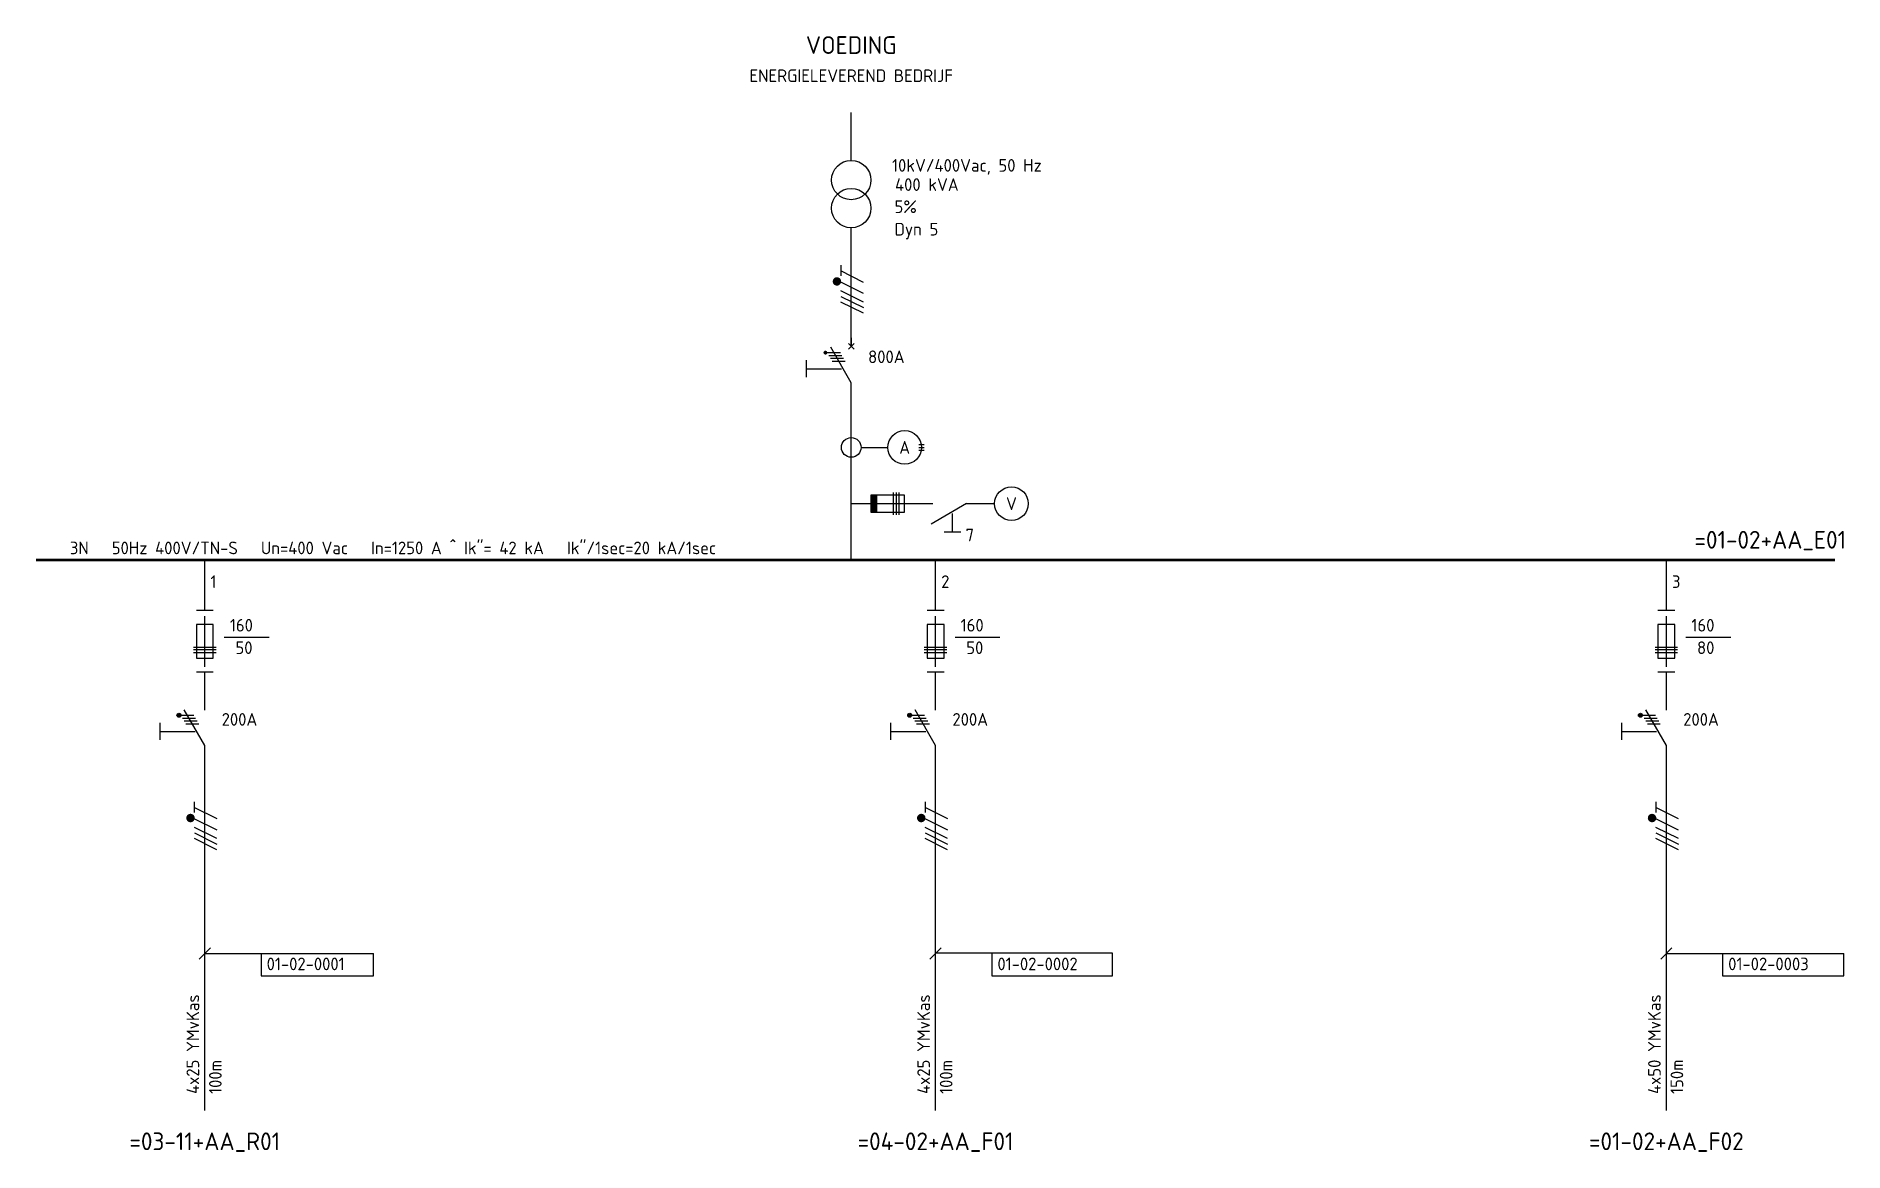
# Model space of a CAD drawing. Extents: x 30 to 352, y 14 to 212.
import ezdxf
from ezdxf.enums import TextEntityAlignment as Align

# ---------------------------------------------------------------- set-up
doc = ezdxf.new("R2010")
doc.units = 0
for name, color, linetype, lineweight in [('N-CO-KL-ET_SCHEMA-T25', 7, 'Continuous', 25), ('N-CO-KL-ET_SCHEMA-T35', 50, 'Continuous', 35), ('N-CO-KL-ET_SCHEMA_COMPONENT-A', 10, 'Continuous', 25), ('N-CO-KL-ET_SCHEMA_COMPONENT-G', 10, 'Continuous', 25), ('N-CO-KL-ET_SCHEMA_COMPONENT-T25', 7, 'Continuous', 25), ('N-CO-KL-ET_SCHEMA_DIAGRAM-G', 7, 'Continuous', 25), ('N-CO-KL-ET_SCHEMA_DIAGRAM-T25', 7, 'Continuous', 25), ('N-CO-KL-ET_SCHEMA_KABEL-G', 50, 'Continuous', 25), ('N-CO-KL-ET_SCHEMA_VOEDINGSLIJN-G', 30, 'Continuous', 50)]:
    doc.layers.add(name, color=color, linetype=linetype, lineweight=lineweight)
doc.styles.add('NLCS-ISO', font='NLCS-ISO.ttf')
doc.styles.get("Standard").update_dxf_attribs({"font": 'NLCS-ISO.ttf'})

msp = doc.modelspace()

# ---------------------------------------------------------------- hatches: boundary and pattern name
at = {"layer": 'N-CO-KL-ET_SCHEMA_COMPONENT-A'}
h = msp.add_hatch(color=256, dxfattribs=at)
h.dxf.hatch_style = 1
h.paths.add_polyline_path([(179.5, 130.53), (178.5, 130.53), (178.5, 129.03), (179.5, 129.03)])
h = msp.add_hatch(color=256, dxfattribs=at)
h.dxf.hatch_style = 1
h.paths.add_polyline_path([(179.5, 129.03), (178.5, 129.03), (178.5, 127.53), (179.5, 127.53)])

# ---------------------------------------------------------------- linework, layer by layer
at = {"layer": 'N-CO-KL-ET_SCHEMA_COMPONENT-G'}
for p, q in [((175, 158.53), (175, 157.03)), ((167, 154.53), (167, 151.53)), ((170.75, 155.89), (173.06, 155.89)), ((171.04, 155.39), (173.35, 155.39)), ((171.33, 154.89), (173.64, 154.89)), ((175, 150.53), (171.35, 156.84)), ((171.62, 154.39), (173.93, 154.39)), ((174.5, 157.53), (175.5, 156.53)), ((175.5, 157.53), (174.5, 156.53)), ((167, 153.03), (173.27, 153.03)), ((176.75, 139.03), (181.5, 139.03)), ((187, 139.53), (188, 139.53)), ((187, 139.03), (188, 139.03)), ((187, 138.53), (188, 138.53)), ((175, 129.03), (189.5, 129.03)), ((178.5, 130.53), (178.5, 127.53)), ((184.5, 130.53), (178.5, 130.53)), ((182.5, 127.03), (182.5, 131.03)), ((183, 131.03), (183, 127.03)), ((183.5, 127.03), (183.5, 131.03)), ((184.5, 127.53), (184.5, 130.53)), ((195.5, 129.03), (189.19, 125.38)), ((195.5, 129.03), (200.5, 129.03)), ((178.5, 127.53), (184.5, 127.53)), ((193, 124.03), (193, 127.3)), ((191.5, 124.03), (194.5, 124.03)), ((61.5, 110.03), (58.5, 110.03)), ((191.5, 110.03), (188.5, 110.03)), ((321.5, 110.03), (318.5, 110.03)), ((58.5, 107.53), (58.5, 101.53)), ((61.5, 107.53), (58.5, 107.53)), ((60, 100.03), (60, 109.03)), ((61.5, 101.53), (61.5, 107.53)), ((188.5, 107.53), (188.5, 101.53)), ((191.5, 107.53), (188.5, 107.53)), ((190, 100.03), (190, 109.03)), ((191.5, 101.53), (191.5, 107.53)), ((318.5, 107.53), (318.5, 101.53)), ((321.5, 107.53), (318.5, 107.53)), ((320, 100.03), (320, 109.03)), ((321.5, 101.53), (321.5, 107.53)), ((58, 103.53), (62, 103.53)), ((62, 103.03), (58, 103.03)), ((63.46, 105.28), (71.46, 105.28)), ((188, 103.53), (192, 103.53)), ((192, 103.03), (188, 103.03)), ((193.46, 105.28), (201.46, 105.28)), ((318, 103.53), (322, 103.53)), ((322, 103.03), (318, 103.03)), ((323.46, 105.28), (331.46, 105.28)), ((58, 102.53), (62, 102.53)), ((58.5, 101.53), (61.5, 101.53)), ((188, 102.53), (192, 102.53)), ((188.5, 101.53), (191.5, 101.53)), ((318, 102.53), (322, 102.53)), ((318.5, 101.53), (321.5, 101.53)), ((61.5, 99.03), (58.5, 99.03)), ((191.5, 99.03), (188.5, 99.03)), ((321.5, 99.03), (318.5, 99.03)), ((55.75, 91.39), (58.06, 91.39)), ((56.04, 90.89), (58.35, 90.89)), ((56.33, 90.39), (58.64, 90.39)), ((60, 86.03), (56.35, 92.34)), ((185.75, 91.39), (188.06, 91.39)), ((186.04, 90.89), (188.35, 90.89)), ((186.33, 90.39), (188.64, 90.39)), ((190, 86.03), (186.35, 92.34)), ((315.75, 91.39), (318.06, 91.39)), ((316.04, 90.89), (318.35, 90.89)), ((316.33, 90.39), (318.64, 90.39)), ((320, 86.03), (316.35, 92.34)), ((52, 90.03), (52, 87.03)), ((52, 88.53), (58.27, 88.53)), ((56.62, 89.89), (58.93, 89.89)), ((182, 90.03), (182, 87.03)), ((182, 88.53), (188.27, 88.53)), ((186.62, 89.89), (188.93, 89.89)), ((312, 90.03), (312, 87.03)), ((312, 88.53), (318.27, 88.53)), ((316.62, 89.89), (318.93, 89.89))]:
    msp.add_line(p, q, dxfattribs=at)
msp.add_lwpolyline([(170.23, 155.89, 0.34, 0.34, 1), (170.57, 155.89, 0.34, 0.34, 1)], format="xyseb", close=True, dxfattribs=at)
at = {"layer": 'N-CO-KL-ET_SCHEMA_COMPONENT-G', "flags": 128}
msp.add_lwpolyline([(179.5, 130.53), (179.5, 127.53)], dxfattribs=at)
at = {"layer": 'N-CO-KL-ET_SCHEMA_COMPONENT-G'}
for centre, radius in [((175, 186.6), 3.5), ((175, 181.6), 3.5), ((184.5, 139.03), 3), ((175, 139.03), 1.75), ((203.5, 129.03), 3), ((55.4, 91.39), 0.353), ((55.4, 91.39), 0.303), ((55.4, 91.39), 0.254), ((55.4, 91.39), 0.204), ((55.4, 91.39), 0.154), ((55.4, 91.39), 0.104), ((55.4, 91.39), 0.0535), ((55.4, 91.39), 0.0035), ((185.4, 91.39), 0.353), ((185.4, 91.39), 0.303), ((185.4, 91.39), 0.254), ((185.4, 91.39), 0.204), ((185.4, 91.39), 0.154), ((185.4, 91.39), 0.104), ((185.4, 91.39), 0.0535), ((185.4, 91.39), 0.0035), ((315.4, 91.39), 0.353), ((315.4, 91.39), 0.303), ((315.4, 91.39), 0.254), ((315.4, 91.39), 0.204), ((315.4, 91.39), 0.154), ((315.4, 91.39), 0.104), ((315.4, 91.39), 0.0535), ((315.4, 91.39), 0.0035)]:
    msp.add_circle(centre, radius, dxfattribs=at)
at = {"layer": 'N-CO-KL-ET_SCHEMA_DIAGRAM-G'}
for p, q in [((59, 48.03), (61, 50.03)), ((60, 49.03), (90, 49.03)), ((70, 49.03), (70, 45.03)), ((90, 45.03), (90, 49.03)), ((189, 48.03), (191, 50.03)), ((221.49, 49.06), (190, 49.06)), ((200, 49.03), (200, 45.03)), ((221.49, 45.06), (221.49, 49.06)), ((319, 48.03), (321, 50.03)), ((320, 49.03), (351.58, 49.03)), ((330, 49.03), (330, 45.03)), ((351.58, 45.03), (351.58, 49.03)), ((70, 45.03), (90, 45.03)), ((200, 45.03), (221.49, 45.06)), ((330, 45.03), (351.58, 45.03))]:
    msp.add_line(p, q, dxfattribs=at)
at = {"layer": 'N-CO-KL-ET_SCHEMA_KABEL-G'}
for p, q in [((175, 190.1), (175, 198.6)), ((175, 157.03), (175, 178.1)), ((173.13, 171.46), (173.13, 169.56)), ((177.18, 168.39), (173.13, 170.42)), ((177.18, 166.39), (173.13, 168.42)), ((177.15, 164.9), (173.15, 166.9)), ((173.15, 165.9), (177.15, 163.9)), ((177.15, 162.9), (173.15, 164.9)), ((175, 119.03), (175, 150.53)), ((60, 110.03), (60, 119.03)), ((190, 110.03), (190, 119.03)), ((320, 110.03), (320, 119.03)), ((60, 92.28), (60, 99.03)), ((190, 92.28), (190, 99.03)), ((320, 92.28), (320, 99.03)), ((60, 21.06), (60, 86.03)), ((190, 21.06), (190, 86.03)), ((320, 21.06), (320, 86.03)), ((58.13, 76.01), (58.13, 74.11)), ((62.18, 72.94), (58.13, 74.97)), ((188.13, 76.01), (188.13, 74.11)), ((192.18, 72.94), (188.13, 74.97)), ((318.13, 76.01), (318.13, 74.11)), ((322.18, 72.94), (318.13, 74.97)), ((62.18, 70.94), (58.13, 72.97)), ((62.15, 69.45), (58.15, 71.45)), ((192.18, 70.94), (188.13, 72.97)), ((192.15, 69.45), (188.15, 71.45)), ((322.18, 70.94), (318.13, 72.97)), ((322.15, 69.45), (318.15, 71.45)), ((58.15, 70.45), (62.15, 68.45)), ((62.15, 67.45), (58.15, 69.45)), ((188.15, 70.45), (192.15, 68.45)), ((192.15, 67.45), (188.15, 69.45)), ((318.15, 70.45), (322.15, 68.45)), ((322.15, 67.45), (318.15, 69.45))]:
    msp.add_line(p, q, dxfattribs=at)
for points in [[(172.08, 168.56, 0.75, 0.75, 1), (172.83, 168.56, 0.75, 0.75, 1)], [(57.08, 73.11, 0.75, 0.75, 1), (57.83, 73.11, 0.75, 0.75, 1)], [(187.08, 73.11, 0.75, 0.75, 1), (187.83, 73.11, 0.75, 0.75, 1)], [(317.08, 73.11, 0.75, 0.75, 1), (317.83, 73.11, 0.75, 0.75, 1)]]:
    msp.add_lwpolyline(points, format="xyseb", close=True, dxfattribs=at)
at = {"layer": 'N-CO-KL-ET_SCHEMA_VOEDINGSLIJN-G'}
msp.add_line((30, 119.03), (350, 119.03), dxfattribs=at)

# ---------------------------------------------------------------- texts
at = {"layer": 'N-CO-KL-ET_SCHEMA-T25', "style": 'NLCS-ISO'}
msp.add_text('ENERGIELEVEREND BEDRIJF', height=2.25, dxfattribs=at).set_placement((175, 204.03), align=Align.CENTER)
for s, p in [('3N   50Hz 400V/TN-S   Un=400 Vac   In=1250 A ^  Ik"= 42 kA   Ik"/1sec=20 kA/1sec', (36, 120.03)), ('1', (61, 114.03)), ('2', (191, 114.03)), ('3', (321, 114.03))]:
    msp.add_text(s, height=2.25, dxfattribs=at).set_placement(p)
for s, p in [('4x25 YMvKas', (59, 24.03)), ('4x25 YMvKas', (189, 24.03)), ('4x50 YMvKas', (319, 24.03)), ('100m', (63, 24.03)), ('100m', (193, 24.03)), ('150m', (323, 24.03))]:
    msp.add_text(s, height=2.25, rotation=90, dxfattribs=at).set_placement(p)
at = {"layer": 'N-CO-KL-ET_SCHEMA-T35', "style": 'NLCS-ISO'}
for s, p in [('VOEDING', (175, 209.03)), ('=03-11+AA_R01', (60, 14.03)), ('=04-02+AA_F01', (190, 14.03)), ('=01-02+AA_F02', (320, 14.03))]:
    msp.add_text(s, height=3.15, dxfattribs=at).set_placement(p, align=Align.CENTER)
msp.add_text('=01-02+AA_E01', height=3.15, dxfattribs=at).set_placement((325, 121.03))
at = {"layer": 'N-CO-KL-ET_SCHEMA_COMPONENT-T25', "style": 'NLCS-ISO'}
for s, p in [('10kV/400Vac, 50 Hz', (182.25, 188.08)), ('400 kVA', (182.79, 184.66)), ('5%', (182.7, 180.73)), ('Dyn 5', (182.7, 176.73)), ('800A', (178, 154.03)), ('7', (195.34, 122.32)), ('160', (64.46, 106.28)), ('160', (194.46, 106.28)), ('160', (324.46, 106.28)), ('50', (65.46, 102.28)), ('50', (195.46, 102.28)), ('80', (325.46, 102.28)), ('200A', (63, 89.53)), ('200A', (193, 89.53)), ('200A', (323, 89.53))]:
    msp.add_text(s, height=2.25, dxfattribs=at).set_placement(p)
for s, p in [('A', (184.5, 139.03)), ('V', (203.5, 129.03))]:
    msp.add_text(s, height=2.25, dxfattribs=at).set_placement(p, align=Align.MIDDLE)
at = {"layer": 'N-CO-KL-ET_SCHEMA_DIAGRAM-T25'}
for s, p in [('01-02-0001', (71, 46.03)), ('01-02-0002', (201, 46.03)), ('01-02-0003', (331, 46.03))]:
    msp.add_text(s, height=2.25, dxfattribs=at).set_placement(p)

doc.saveas('drawing.dxf')
